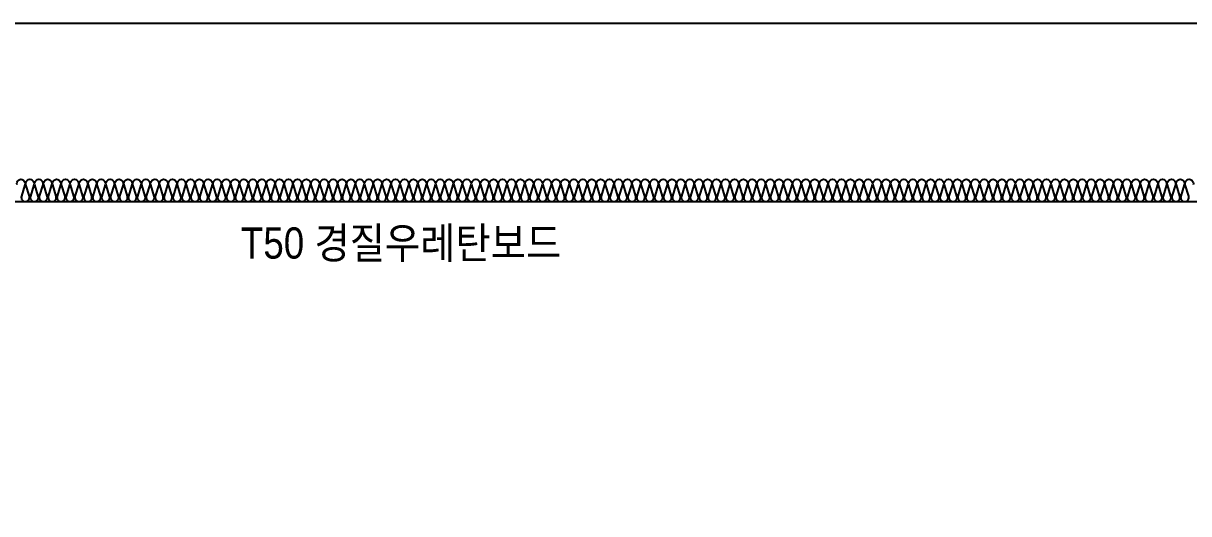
# Model space of a CAD drawing. Header units: millimetres. Extents: x 17311 to 801382, y -242618 to -104888.
# Drawn here: x 786386 to 788999, y -202579 to -201479 of the extents above; entities that cross this region are included whole.
import ezdxf
from ezdxf.enums import TextEntityAlignment as Align

# ---------------------------------------------------------------- set-up
doc = ezdxf.new("R2010")
doc.units = ezdxf.units.MM
doc.header["$LTSCALE"] = 250
doc.layers.add('A-FIN', color=6, linetype='Continuous')
doc.layers.add('ISL', color=251, linetype='Continuous')
doc.layers.add('NOPLOT-단열', color=225, linetype='Continuous', plot=False)
doc.styles.add('Gdim', font='')
doc.styles.get('Gdim').set_extended_font_data('Dotum')

msp = doc.modelspace()

# ---------------------------------------------------------------- linework, layer by layer
at = {"layer": 'A-FIN'}
msp.add_line((784560.7, -201479.5), (790660.7, -201479.5), dxfattribs=at)
at = {"layer": 'ISL'}
msp.add_lwpolyline([(786371.8, -201841.6, -1.372593), (786389.5, -201841.6), (786381.8, -201867.4, 0.509267), (786390.7, -201879.5, 0.509267), (786399.5, -201867.4), (786391.8, -201841.6, -1.372593), (786409.5, -201841.6), (786401.8, -201867.4, 0.509267), (786410.7, -201879.5, 0.509267), (786419.5, -201867.4), (786411.8, -201841.6, -1.372593), (786429.5, -201841.6), (786421.8, -201867.4, 0.509267), (786430.7, -201879.5, 0.509267), (786439.5, -201867.4), (786431.8, -201841.6, -1.372593), (786449.5, -201841.6), (786441.8, -201867.4, 0.509267), (786450.7, -201879.5, 0.509267), (786459.5, -201867.4), (786451.8, -201841.6, -1.372593), (786469.5, -201841.6), (786461.8, -201867.4, 0.509267), (786470.7, -201879.5, 0.509267), (786479.5, -201867.4), (786471.8, -201841.6, -1.372593), (786489.5, -201841.6), (786481.8, -201867.4, 0.509267), (786490.7, -201879.5, 0.509267), (786499.5, -201867.4), (786491.8, -201841.6, -1.372593), (786509.5, -201841.6), (786501.8, -201867.4, 0.509267), (786510.7, -201879.5, 0.509267), (786519.5, -201867.4), (786511.8, -201841.6, -1.372593), (786529.5, -201841.6), (786521.8, -201867.4, 0.509267), (786530.7, -201879.5, 0.509267), (786539.5, -201867.4), (786531.8, -201841.6, -1.372593), (786549.5, -201841.6), (786541.8, -201867.4, 0.509267), (786550.7, -201879.5, 0.509267), (786559.5, -201867.4), (786551.8, -201841.6, -1.372593), (786569.5, -201841.6), (786561.8, -201867.4, 0.509267), (786570.7, -201879.5, 0.509267), (786579.5, -201867.4), (786571.8, -201841.6, -1.372593), (786589.5, -201841.6), (786581.8, -201867.4, 0.509267), (786590.7, -201879.5, 0.509267), (786599.5, -201867.4), (786591.8, -201841.6, -1.372593), (786609.5, -201841.6), (786601.8, -201867.4, 0.509267), (786610.7, -201879.5, 0.509267), (786619.5, -201867.4), (786611.8, -201841.6, -1.372593), (786629.5, -201841.6), (786621.8, -201867.4, 0.509267), (786630.7, -201879.5, 0.509267), (786639.5, -201867.4), (786631.8, -201841.6, -1.372593), (786649.5, -201841.6), (786641.8, -201867.4, 0.509267), (786650.7, -201879.5, 0.509267), (786659.5, -201867.4), (786651.8, -201841.6, -1.372593), (786669.5, -201841.6), (786661.8, -201867.4, 0.509267), (786670.7, -201879.5, 0.509267), (786679.5, -201867.4), (786671.8, -201841.6, -1.372593), (786689.5, -201841.6), (786681.8, -201867.4, 0.509267), (786690.7, -201879.5, 0.509267), (786699.5, -201867.4), (786691.8, -201841.6, -1.372593), (786709.5, -201841.6), (786701.8, -201867.4, 0.509267), (786710.7, -201879.5, 0.509267), (786719.5, -201867.4), (786711.8, -201841.6, -1.372593), (786729.5, -201841.6), (786721.8, -201867.4, 0.509267), (786730.7, -201879.5, 0.509267), (786739.5, -201867.4), (786731.8, -201841.6, -1.372593), (786749.5, -201841.6), (786741.8, -201867.4, 0.509267), (786750.7, -201879.5, 0.509267), (786759.5, -201867.4), (786751.8, -201841.6, -1.372593), (786769.5, -201841.6), (786761.8, -201867.4, 0.509267), (786770.7, -201879.5, 0.509267), (786779.5, -201867.4), (786771.8, -201841.6, -1.372593), (786789.5, -201841.6), (786781.8, -201867.4, 0.509267), (786790.7, -201879.5, 0.509267), (786799.5, -201867.4), (786791.8, -201841.6, -1.372593), (786809.5, -201841.6), (786801.8, -201867.4, 0.509267), (786810.7, -201879.5, 0.509267), (786819.5, -201867.4), (786811.8, -201841.6, -1.372593), (786829.5, -201841.6), (786821.8, -201867.4, 0.509267), (786830.7, -201879.5, 0.509267), (786839.5, -201867.4), (786831.8, -201841.6, -1.372593), (786849.5, -201841.6), (786841.8, -201867.4, 0.509267), (786850.7, -201879.5, 0.509267), (786859.5, -201867.4), (786851.8, -201841.6, -1.372593), (786869.5, -201841.6), (786861.8, -201867.4, 0.509267), (786870.7, -201879.5, 0.509267), (786879.5, -201867.4), (786871.8, -201841.6, -1.372593), (786889.5, -201841.6), (786881.8, -201867.4, 0.509267), (786890.7, -201879.5, 0.509267), (786899.5, -201867.4), (786891.8, -201841.6, -1.372593), (786909.5, -201841.6), (786901.8, -201867.4, 0.509267), (786910.7, -201879.5, 0.509267), (786919.5, -201867.4), (786911.8, -201841.6, -1.372593), (786929.5, -201841.6), (786921.8, -201867.4, 0.509267), (786930.7, -201879.5, 0.509267), (786939.5, -201867.4), (786931.8, -201841.6, -1.372593), (786949.5, -201841.6), (786941.8, -201867.4, 0.509267), (786950.7, -201879.5, 0.509267), (786959.5, -201867.4), (786951.8, -201841.6, -1.372593), (786969.5, -201841.6), (786961.8, -201867.4, 0.509267), (786970.7, -201879.5, 0.509267), (786979.5, -201867.4), (786971.8, -201841.6, -1.372593), (786989.5, -201841.6), (786981.8, -201867.4, 0.509267), (786990.7, -201879.5, 0.509267), (786999.5, -201867.4), (786991.8, -201841.6, -1.372593), (787009.5, -201841.6), (787001.8, -201867.4, 0.509267), (787010.7, -201879.5, 0.509267), (787019.5, -201867.4), (787011.8, -201841.6, -1.372593), (787029.5, -201841.6), (787021.8, -201867.4, 0.509267), (787030.7, -201879.5, 0.509267), (787039.5, -201867.4), (787031.8, -201841.6, -1.372593), (787049.5, -201841.6), (787041.8, -201867.4, 0.509267), (787050.7, -201879.5, 0.509267), (787059.5, -201867.4), (787051.8, -201841.6, -1.372593), (787069.5, -201841.6), (787061.8, -201867.4, 0.509267), (787070.7, -201879.5, 0.509267), (787079.5, -201867.4), (787071.8, -201841.6, -1.372593), (787089.5, -201841.6), (787081.8, -201867.4, 0.509267), (787090.7, -201879.5, 0.509267), (787099.5, -201867.4), (787091.8, -201841.6, -1.372593), (787109.5, -201841.6), (787101.8, -201867.4, 0.509267), (787110.7, -201879.5, 0.509267), (787119.5, -201867.4), (787111.8, -201841.6, -1.372593), (787129.5, -201841.6), (787121.8, -201867.4, 0.509267), (787130.7, -201879.5, 0.509267), (787139.5, -201867.4), (787131.8, -201841.6, -1.372593), (787149.5, -201841.6), (787141.8, -201867.4, 0.509267), (787150.7, -201879.5, 0.509267), (787159.5, -201867.4), (787151.8, -201841.6, -1.372593), (787169.5, -201841.6), (787161.8, -201867.4, 0.509267), (787170.7, -201879.5, 0.509267), (787179.5, -201867.4), (787171.8, -201841.6, -1.372593), (787189.5, -201841.6), (787181.8, -201867.4, 0.509267), (787190.7, -201879.5, 0.509267), (787199.5, -201867.4), (787191.8, -201841.6, -1.372593), (787209.5, -201841.6), (787201.8, -201867.4, 0.509267), (787210.7, -201879.5, 0.509267), (787219.5, -201867.4), (787211.8, -201841.6, -1.372593), (787229.5, -201841.6), (787221.8, -201867.4, 0.509267), (787230.7, -201879.5, 0.509267), (787239.5, -201867.4), (787231.8, -201841.6, -1.372593), (787249.5, -201841.6), (787241.8, -201867.4, 0.509267), (787250.7, -201879.5, 0.509267), (787259.5, -201867.4), (787251.8, -201841.6, -1.372593), (787269.5, -201841.6), (787261.8, -201867.4, 0.509267), (787270.7, -201879.5, 0.509267), (787279.5, -201867.4), (787271.8, -201841.6, -1.372593), (787289.5, -201841.6), (787281.8, -201867.4, 0.509267), (787290.7, -201879.5, 0.509267), (787299.5, -201867.4), (787291.8, -201841.6, -1.372593), (787309.5, -201841.6), (787301.8, -201867.4, 0.509267), (787310.7, -201879.5, 0.509267), (787319.5, -201867.4), (787311.8, -201841.6, -1.372593), (787329.5, -201841.6), (787321.8, -201867.4, 0.509267), (787330.7, -201879.5, 0.509267), (787339.5, -201867.4), (787331.8, -201841.6, -1.372593), (787349.5, -201841.6), (787341.8, -201867.4, 0.509267), (787350.7, -201879.5, 0.509267), (787359.5, -201867.4), (787351.8, -201841.6, -1.372593), (787369.5, -201841.6), (787361.8, -201867.4, 0.509267), (787370.7, -201879.5, 0.509267), (787379.5, -201867.4), (787371.8, -201841.6, -1.372593), (787389.5, -201841.6), (787381.8, -201867.4, 0.509267), (787390.7, -201879.5, 0.509267), (787399.5, -201867.4), (787391.8, -201841.6, -1.372593), (787409.5, -201841.6), (787401.8, -201867.4, 0.509267), (787410.7, -201879.5, 0.509267), (787419.5, -201867.4), (787411.8, -201841.6, -1.372593), (787429.5, -201841.6), (787421.8, -201867.4, 0.509267), (787430.7, -201879.5, 0.509267), (787439.5, -201867.4), (787431.8, -201841.6, -1.372593), (787449.5, -201841.6), (787441.8, -201867.4, 0.509267), (787450.7, -201879.5, 0.509267), (787459.5, -201867.4), (787451.8, -201841.6, -1.372593), (787469.5, -201841.6), (787461.8, -201867.4, 0.509267), (787470.7, -201879.5, 0.509267), (787479.5, -201867.4), (787471.8, -201841.6, -1.372593), (787489.5, -201841.6), (787481.8, -201867.4, 0.509267), (787490.7, -201879.5, 0.509267), (787499.5, -201867.4), (787491.8, -201841.6, -1.372593), (787509.5, -201841.6), (787501.8, -201867.4, 0.509267), (787510.7, -201879.5, 0.509267), (787519.5, -201867.4), (787511.8, -201841.6, -1.372593), (787529.5, -201841.6), (787521.8, -201867.4, 0.509267), (787530.7, -201879.5, 0.509267), (787539.5, -201867.4), (787531.8, -201841.6, -1.372593), (787549.5, -201841.6), (787541.8, -201867.4, 0.509267), (787550.7, -201879.5, 0.509267), (787559.5, -201867.4), (787551.8, -201841.6, -1.372593), (787569.5, -201841.6), (787561.8, -201867.4, 0.509267), (787570.7, -201879.5, 0.509267), (787579.5, -201867.4), (787571.8, -201841.6, -1.372593), (787589.5, -201841.6), (787581.8, -201867.4, 0.509267), (787590.7, -201879.5, 0.509267), (787599.5, -201867.4), (787591.8, -201841.6, -1.372593), (787609.5, -201841.6), (787601.8, -201867.4, 0.509267), (787610.7, -201879.5, 0.509267), (787619.5, -201867.4), (787611.8, -201841.6, -1.372593), (787629.5, -201841.6), (787621.8, -201867.4, 0.509267), (787630.7, -201879.5, 0.509267), (787639.5, -201867.4), (787631.8, -201841.6, -1.372593), (787649.5, -201841.6), (787641.8, -201867.4, 0.509267), (787650.7, -201879.5, 0.509267), (787659.5, -201867.4), (787651.8, -201841.6, -1.372593), (787669.5, -201841.6), (787661.8, -201867.4, 0.509267), (787670.7, -201879.5, 0.509267), (787679.5, -201867.4), (787671.8, -201841.6, -1.372593), (787689.5, -201841.6), (787681.8, -201867.4, 0.509267), (787690.7, -201879.5, 0.509267), (787699.5, -201867.4), (787691.8, -201841.6, -1.372593), (787709.5, -201841.6), (787701.8, -201867.4, 0.509267), (787710.7, -201879.5, 0.509267), (787719.5, -201867.4), (787711.8, -201841.6, -1.372593), (787729.5, -201841.6), (787721.8, -201867.4, 0.509267), (787730.7, -201879.5, 0.509267), (787739.5, -201867.4), (787731.8, -201841.6, -1.372593), (787749.5, -201841.6), (787741.8, -201867.4, 0.509267), (787750.7, -201879.5, 0.509267), (787759.5, -201867.4), (787751.8, -201841.6, -1.372593), (787769.5, -201841.6), (787761.8, -201867.4, 0.509267), (787770.7, -201879.5, 0.509267), (787779.5, -201867.4), (787771.8, -201841.6, -1.372593), (787789.5, -201841.6), (787781.8, -201867.4, 0.509267), (787790.7, -201879.5, 0.509267), (787799.5, -201867.4), (787791.8, -201841.6, -1.372593), (787809.5, -201841.6), (787801.8, -201867.4, 0.509267), (787810.7, -201879.5, 0.509267), (787819.5, -201867.4), (787811.8, -201841.6, -1.372593), (787829.5, -201841.6), (787821.8, -201867.4, 0.509267), (787830.7, -201879.5, 0.509267), (787839.5, -201867.4), (787831.8, -201841.6, -1.372593), (787849.5, -201841.6), (787841.8, -201867.4, 0.509267), (787850.7, -201879.5, 0.509267), (787859.5, -201867.4), (787851.8, -201841.6, -1.372593), (787869.5, -201841.6), (787861.8, -201867.4, 0.509267), (787870.7, -201879.5, 0.509267), (787879.5, -201867.4), (787871.8, -201841.6, -1.372593), (787889.5, -201841.6), (787881.8, -201867.4, 0.509267), (787890.7, -201879.5, 0.509267), (787899.5, -201867.4), (787891.8, -201841.6, -1.372593), (787909.5, -201841.6), (787901.8, -201867.4, 0.509267), (787910.7, -201879.5, 0.509267), (787919.5, -201867.4), (787911.8, -201841.6, -1.372593), (787929.5, -201841.6), (787921.8, -201867.4, 0.509267), (787930.7, -201879.5, 0.509267), (787939.5, -201867.4), (787931.8, -201841.6, -1.372593), (787949.5, -201841.6), (787941.8, -201867.4, 0.509267), (787950.7, -201879.5, 0.509267), (787959.5, -201867.4), (787951.8, -201841.6, -1.372593), (787969.5, -201841.6), (787961.8, -201867.4, 0.509267), (787970.7, -201879.5, 0.509267), (787979.5, -201867.4), (787971.8, -201841.6, -1.372593), (787989.5, -201841.6), (787981.8, -201867.4, 0.509267), (787990.7, -201879.5, 0.509267), (787999.5, -201867.4), (787991.8, -201841.6, -1.372593), (788009.5, -201841.6), (788001.8, -201867.4, 0.509267), (788010.7, -201879.5, 0.509267), (788019.5, -201867.4), (788011.8, -201841.6, -1.372593), (788029.5, -201841.6), (788021.8, -201867.4, 0.509267), (788030.7, -201879.5, 0.509267), (788039.5, -201867.4), (788031.8, -201841.6, -1.372593), (788049.5, -201841.6), (788041.8, -201867.4, 0.509267), (788050.7, -201879.5, 0.509267), (788059.5, -201867.4), (788051.8, -201841.6, -1.372593), (788069.5, -201841.6), (788061.8, -201867.4, 0.509267), (788070.7, -201879.5, 0.509267), (788079.5, -201867.4), (788071.8, -201841.6, -1.372593), (788089.5, -201841.6), (788081.8, -201867.4, 0.509267), (788090.7, -201879.5, 0.509267), (788099.5, -201867.4), (788091.8, -201841.6, -1.372593), (788109.5, -201841.6), (788101.8, -201867.4, 0.509267), (788110.7, -201879.5, 0.509267), (788119.5, -201867.4), (788111.8, -201841.6, -1.372593), (788129.5, -201841.6), (788121.8, -201867.4, 0.509267), (788130.7, -201879.5, 0.509267), (788139.5, -201867.4), (788131.8, -201841.6, -1.372593), (788149.5, -201841.6), (788141.8, -201867.4, 0.509267), (788150.7, -201879.5, 0.509267), (788159.5, -201867.4), (788151.8, -201841.6, -1.372593), (788169.5, -201841.6), (788161.8, -201867.4, 0.509267), (788170.7, -201879.5, 0.509267), (788179.5, -201867.4), (788171.8, -201841.6, -1.372593), (788189.5, -201841.6), (788181.8, -201867.4, 0.509267), (788190.7, -201879.5, 0.509267), (788199.5, -201867.4), (788191.8, -201841.6, -1.372593), (788209.5, -201841.6), (788201.8, -201867.4, 0.509267), (788210.7, -201879.5, 0.509267), (788219.5, -201867.4), (788211.8, -201841.6, -1.372593), (788229.5, -201841.6), (788221.8, -201867.4, 0.509267), (788230.7, -201879.5, 0.509267), (788239.5, -201867.4), (788231.8, -201841.6, -1.372593), (788249.5, -201841.6), (788241.8, -201867.4, 0.509267), (788250.7, -201879.5, 0.509267), (788259.5, -201867.4), (788251.8, -201841.6, -1.372593), (788269.5, -201841.6), (788261.8, -201867.4, 0.509267), (788270.7, -201879.5, 0.509267), (788279.5, -201867.4), (788271.8, -201841.6, -1.372593), (788289.5, -201841.6), (788281.8, -201867.4, 0.509267), (788290.7, -201879.5, 0.509267), (788299.5, -201867.4), (788291.8, -201841.6, -1.372593), (788309.5, -201841.6), (788301.8, -201867.4, 0.509267), (788310.7, -201879.5, 0.509267), (788319.5, -201867.4), (788311.8, -201841.6, -1.372593), (788329.5, -201841.6), (788321.8, -201867.4, 0.509267), (788330.7, -201879.5, 0.509267), (788339.5, -201867.4), (788331.8, -201841.6, -1.372593), (788349.5, -201841.6), (788341.8, -201867.4, 0.509267), (788350.7, -201879.5, 0.509267), (788359.5, -201867.4), (788351.8, -201841.6, -1.372593), (788369.5, -201841.6), (788361.8, -201867.4, 0.509267), (788370.7, -201879.5, 0.509267), (788379.5, -201867.4), (788371.8, -201841.6, -1.372593), (788389.5, -201841.6), (788381.8, -201867.4, 0.509267), (788390.7, -201879.5, 0.509267), (788399.5, -201867.4), (788391.8, -201841.6, -1.372593), (788409.5, -201841.6), (788401.8, -201867.4, 0.509267), (788410.7, -201879.5, 0.509267), (788419.5, -201867.4), (788411.8, -201841.6, -1.372593), (788429.5, -201841.6), (788421.8, -201867.4, 0.509267), (788430.7, -201879.5, 0.509267), (788439.5, -201867.4), (788431.8, -201841.6, -1.372593), (788449.5, -201841.6), (788441.8, -201867.4, 0.509267), (788450.7, -201879.5, 0.509267), (788459.5, -201867.4), (788451.8, -201841.6, -1.372593), (788469.5, -201841.6), (788461.8, -201867.4, 0.509267), (788470.7, -201879.5, 0.509267), (788479.5, -201867.4), (788471.8, -201841.6, -1.372593), (788489.5, -201841.6), (788481.8, -201867.4, 0.509267), (788490.7, -201879.5, 0.509267), (788499.5, -201867.4), (788491.8, -201841.6, -1.372593), (788509.5, -201841.6), (788501.8, -201867.4, 0.509267), (788510.7, -201879.5, 0.509267), (788519.5, -201867.4), (788511.8, -201841.6, -1.372593), (788529.5, -201841.6), (788521.8, -201867.4, 0.509267), (788530.7, -201879.5, 0.509267), (788539.5, -201867.4), (788531.8, -201841.6, -1.372593), (788549.5, -201841.6), (788541.8, -201867.4, 0.509267), (788550.7, -201879.5, 0.509267), (788559.5, -201867.4), (788551.8, -201841.6, -1.372593), (788569.5, -201841.6), (788561.8, -201867.4, 0.509267), (788570.7, -201879.5, 0.509267), (788579.5, -201867.4), (788571.8, -201841.6, -1.372593), (788589.5, -201841.6), (788581.8, -201867.4, 0.509267), (788590.7, -201879.5, 0.509267), (788599.5, -201867.4), (788591.8, -201841.6, -1.372593), (788609.5, -201841.6), (788601.8, -201867.4, 0.509267), (788610.7, -201879.5, 0.509267), (788619.5, -201867.4), (788611.8, -201841.6, -1.372593), (788629.5, -201841.6), (788621.8, -201867.4, 0.509267), (788630.7, -201879.5, 0.509267), (788639.5, -201867.4), (788631.8, -201841.6, -1.372593), (788649.5, -201841.6), (788641.8, -201867.4, 0.509267), (788650.7, -201879.5, 0.509267), (788659.5, -201867.4), (788651.8, -201841.6, -1.372593), (788669.5, -201841.6), (788661.8, -201867.4, 0.509267), (788670.7, -201879.5, 0.509267), (788679.5, -201867.4), (788671.8, -201841.6, -1.372593), (788689.5, -201841.6), (788681.8, -201867.4, 0.509267), (788690.7, -201879.5, 0.509267), (788699.5, -201867.4), (788691.8, -201841.6, -1.372593), (788709.5, -201841.6), (788701.8, -201867.4, 0.509267), (788710.7, -201879.5, 0.509267), (788719.5, -201867.4), (788711.8, -201841.6, -1.372593), (788729.5, -201841.6), (788721.8, -201867.4, 0.509267), (788730.7, -201879.5, 0.509267), (788739.5, -201867.4), (788731.8, -201841.6, -1.372593), (788749.5, -201841.6), (788741.8, -201867.4, 0.509267), (788750.7, -201879.5, 0.509267), (788759.5, -201867.4), (788751.8, -201841.6, -1.372593), (788769.5, -201841.6), (788761.8, -201867.4, 0.509267), (788770.7, -201879.5, 0.509267), (788779.5, -201867.4), (788771.8, -201841.6, -1.372593), (788789.5, -201841.6), (788781.8, -201867.4, 0.509267), (788790.7, -201879.5, 0.509267), (788799.5, -201867.4), (788791.8, -201841.6, -1.372593), (788809.5, -201841.6), (788801.8, -201867.4, 0.509267), (788810.7, -201879.5, 0.509267), (788819.5, -201867.4), (788811.8, -201841.6, -1.372593), (788829.5, -201841.6), (788821.8, -201867.4, 0.509267), (788830.7, -201879.5, 0.509267), (788839.5, -201867.4), (788831.8, -201841.6, -1.372593), (788849.5, -201841.6), (788841.8, -201867.4, 0.509267), (788850.7, -201879.5, 0.509267), (788859.5, -201867.4), (788851.8, -201841.6, -1.372593), (788869.5, -201841.6), (788861.8, -201867.4, 0.509267), (788870.7, -201879.5, 0.509267), (788879.5, -201867.4), (788871.8, -201841.6, -1.372593), (788889.5, -201841.6), (788881.8, -201867.4, 0.509267), (788890.7, -201879.5, 0.509267), (788899.5, -201867.4), (788891.8, -201841.6, -1.372593), (788909.5, -201841.6), (788901.8, -201867.4, 0.509267), (788910.7, -201879.5, 0.509267), (788919.5, -201867.4), (788911.8, -201841.6, -1.372593), (788929.5, -201841.6), (788921.8, -201867.4, 0.509267), (788930.7, -201879.5, 0.509267), (788939.5, -201867.4), (788931.8, -201841.6, -1.372593), (788949.5, -201841.6), (788941.8, -201867.4, 0.509267), (788950.7, -201879.5, 0.509267), (788959.5, -201867.4), (788951.8, -201841.6, -1.372593), (788969.5, -201841.6), (788961.8, -201867.4, 0.509267), (788970.7, -201879.5, 0.509267), (788979.5, -201867.4), (788971.8, -201841.6, -1.372593), (788989.5, -201841.6), (788981.8, -201867.4, 0.509267), (788990.7, -201879.5, 0.509267), (788999.5, -201867.4), (788991.8, -201841.6, -1.372593), (789009.5, -201841.6)], format="xyb", dxfattribs=at)
msp.add_lwpolyline([(769660.7, -202579.5), (770010.7, -202579.5), (770010.7, -201879.5), (780410.7, -201879.5), (780410.7, -202279.5), (781110.7, -202279.5), (781110.7, -201879.5), (790310.7, -201879.5), (790310.7, -202579.5), (790660.7, -202579.5)], dxfattribs=at)

# ---------------------------------------------------------------- texts
at = {"layer": 'NOPLOT-단열', "style": 'Gdim', "width": 0.9}
msp.add_text('T50 경질우레탄보드', height=70, dxfattribs=at).set_placement((787233, -201972.3), align=Align.MIDDLE_CENTER)

doc.saveas('drawing.dxf')
